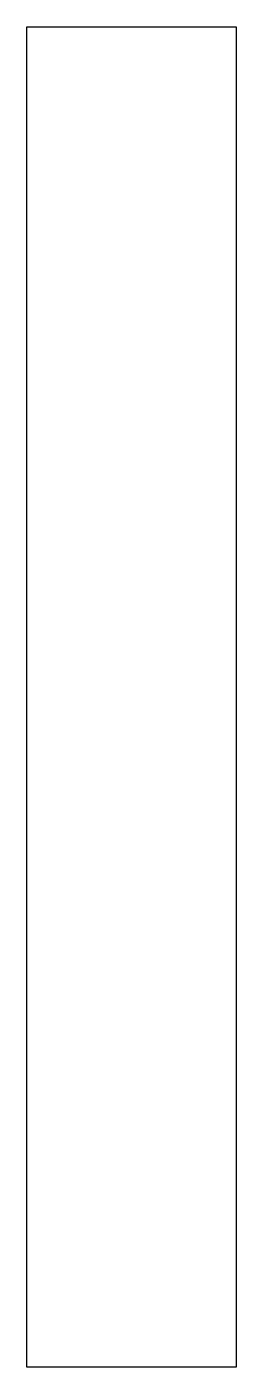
# Model space of a CAD drawing. Header units: inches. Extents: x -0.25 to 0, y -0.8 to 0.8.
import ezdxf

# ---------------------------------------------------------------- set-up
doc = ezdxf.new("R2010")
doc.units = ezdxf.units.IN
doc.header["$LTSCALE"] = 0.5
doc.header["$MEASUREMENT"] = 0
doc.layers.add('Mounting', color=4, linetype='CONTINUOUS')

msp = doc.modelspace()

# ---------------------------------------------------------------- linework, layer by layer
at = {"layer": 'Mounting', "color": 0, "transparency": 16777216}
msp.add_lwpolyline([(-0.25, 0.8), (0, 0.8), (0, -0.8), (-0.25, -0.8)], close=True, dxfattribs=at)

doc.saveas('drawing.dxf')
